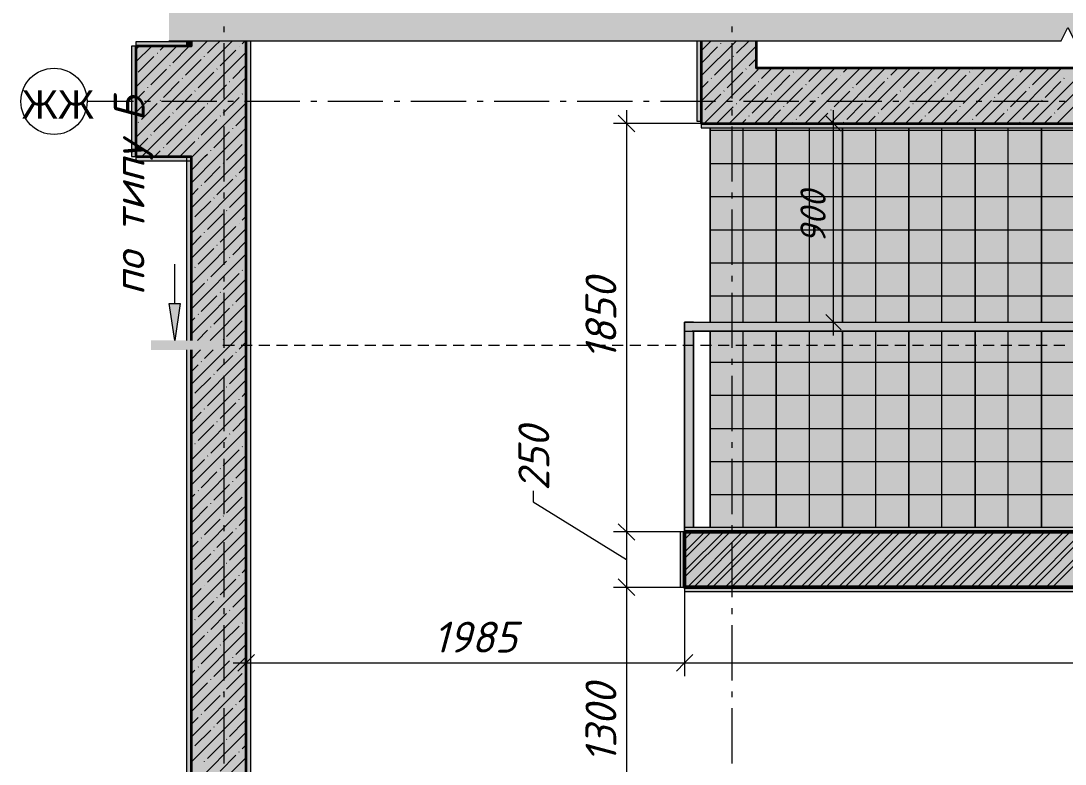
# Model space of a CAD drawing. Header units: millimetres. Extents: x -81576 to 1046824, y -248937 to 691537.
# Drawn here: x -63805 to -54349, y 609131 to 615863 of the extents above; entities that cross this region are included whole.
import ezdxf

# ---------------------------------------------------------------- set-up
doc = ezdxf.new("R2010")
doc.units = ezdxf.units.MM
doc.layers.add('PDF _Геометрия', color=7, linetype='Continuous', true_color=0x1d1d1d)
doc.layers.add('PDF _Сплошная заливка', color=7, linetype='Continuous', true_color=0xffffff)
doc.layers.add('PDF _Текст', color=7, linetype='Continuous')
doc.styles.add('PDF ArialMT', font='arial.ttf')
doc.styles.add('PDF ISOCPEUR Italic', font='isocpeui.ttf')

msp = doc.modelspace()

# ---------------------------------------------------------------- hatches: boundary and pattern name
at = {"layer": 'PDF _Сплошная заливка', "true_color": 0x636466, "transparency": 33554559}
for points in [[(-54204.3, 615562.9), (-54144.3, 615682.9), (-46064.3, 615682.9), (-46064.3, 615979.1), (-62464.3, 615979.1), (-62464.3, 615682.9), (-54384.3, 615682.9), (-54324.3, 615802.9), (-54264.3, 615682.9)], [(-53992.7, 614933.7), (-46264.3, 614933.7), (-46264.3, 615433.7), (-57144.3, 615433.7), (-57144.3, 614933.7)], [(-46764.3, 614893.7), (-46764.3, 614933.7), (-57644.3, 614933.7), (-57644.3, 614893.7), (-46796.7, 614893.7)], [(-52764.3, 613053.7), (-49994.3, 613053.7), (-49994.3, 613133.7), (-57794.3, 613133.7), (-57794.3, 613053.7), (-53364.3, 613053.7)], [(-57794.3, 611273.7), (-57714.3, 611273.7), (-57714.3, 613053.7), (-57794.3, 613053.7), (-57794.3, 611460.4)], [(-62424.5, 612882.4), (-61977.4, 612882.4), (-61977.4, 612969.1), (-62627.4, 612969.1), (-62627.4, 612882.4), (-62461.5, 612882.4)], [(-55764.3, 611233.7), (-49464.3, 611233.7), (-49464.3, 611273.7), (-57794.3, 611273.7), (-57794.3, 611233.7)], [(-49424.3, 610733.7), (-49424.3, 611233.7), (-57794.3, 611233.7), (-57794.3, 610733.7), (-49464.3, 610733.7)], [(-49523.8, 610693.7), (-49464.3, 610693.7), (-49464.3, 610733.7), (-57794.3, 610733.7), (-57794.3, 610693.7), (-49764.3, 610693.7)]]:
    msp.add_hatch(color=251, dxfattribs=at).paths.add_polyline_path(points)
h = msp.add_hatch(color=251, dxfattribs=at)
h.paths.add_polyline_path([(-61764.3, 607633.7), (-61764.3, 614633.7), (-62264.3, 614633.7), (-62264.3, 612969.1), (-61977.4, 612969.1), (-61977.4, 612882.4), (-62264.3, 612882.4), (-62264.3, 607633.7)], flags=0)
h.paths.add_polyline_path([(-62264.3, 615633.7), (-61764.3, 615633.7), (-61764.3, 615682.9), (-62264.3, 615682.9)], flags=0)
h = msp.add_hatch(color=251, dxfattribs=at)
h.paths.add_polyline_path([(-57564.3, 611273.7), (-56964.3, 611273.7), (-56964.3, 613053.7), (-57564.3, 613053.7), (-57564.3, 611460.4)], flags=0)
h.paths.add_polyline_path([(-57170.4, 613133.7), (-56964.3, 613133.7), (-56964.3, 614893.7), (-57564.3, 614893.7), (-57564.3, 613133.7), (-57198.4, 613133.7)], flags=0)
h = msp.add_hatch(color=251, dxfattribs=at)
h.paths.add_polyline_path([(-56364.3, 611273.7), (-56364.3, 613053.7), (-56964.3, 613053.7), (-56964.3, 611273.7)], flags=0)
h.paths.add_polyline_path([(-56964.3, 613133.7), (-56364.3, 613133.7), (-56364.3, 614893.7), (-56964.3, 614893.7), (-56964.3, 613493.6)], flags=0)
h = msp.add_hatch(color=251, dxfattribs=at)
h.paths.add_polyline_path([(-55764.3, 611273.7), (-55764.3, 613053.7), (-56364.3, 613053.7), (-56364.3, 611273.7)], flags=0)
h.paths.add_polyline_path([(-56227.2, 613133.7), (-55764.3, 613133.7), (-55764.3, 614893.7), (-56364.3, 614893.7), (-56364.3, 613133.7)], flags=0)
h = msp.add_hatch(color=251, dxfattribs=at)
h.paths.add_polyline_path([(-55764.3, 611273.7), (-55164.3, 611273.7), (-55164.3, 613053.7), (-55764.3, 613053.7), (-55764.3, 611460.4)], flags=0)
h.paths.add_polyline_path([(-55764.3, 613133.7), (-55164.3, 613133.7), (-55164.3, 614893.7), (-55764.3, 614893.7), (-55764.3, 613493.6)], flags=0)
h = msp.add_hatch(color=251, dxfattribs=at)
h.paths.add_polyline_path([(-54564.3, 611273.7), (-54564.3, 613053.7), (-55164.3, 613053.7), (-55164.3, 611273.7)], flags=0)
h.paths.add_polyline_path([(-55164.3, 613133.7), (-54564.3, 613133.7), (-54564.3, 614893.7), (-55164.3, 614893.7), (-55164.3, 613493.6)], flags=0)
h = msp.add_hatch(color=251, dxfattribs=at)
h.paths.add_polyline_path([(-53992.7, 611273.7), (-53964.3, 611273.7), (-53964.3, 613053.7), (-54564.3, 613053.7), (-54564.3, 611273.7)], flags=0)
h.paths.add_polyline_path([(-54198.4, 613133.7), (-53964.3, 613133.7), (-53964.3, 614893.7), (-54564.3, 614893.7), (-54564.3, 613133.7), (-54204.4, 613133.7)], flags=0)
h = msp.add_hatch(color=251, dxfattribs=at)
h.paths.add_polyline_path([(-62264.3, 608173.7), (-62264.3, 612882.4), (-62304.3, 612882.4), (-62304.3, 608173.7)], flags=0)
h.paths.add_polyline_path([(-62304.3, 612969.1), (-62264.3, 612969.1), (-62264.3, 614633.7), (-62304.3, 614633.7), (-62304.3, 614553.7)], flags=0)

# ---------------------------------------------------------------- linework, layer by layer
at = {"layer": 'PDF _Геометрия', "color": 7, "lineweight": 9}
for points in [[(-62464.3, 615682.9), (-54384.3, 615682.9), (-54324.3, 615802.9), (-54204.3, 615562.9), (-54144.3, 615682.9), (-46064.3, 615682.9)], [(-61964.3, 615759.9), (-61964.3, 615812.8)], [(-57364.3, 615759.9), (-57364.3, 615812.8)], [(-61964.3, 615159.9), (-61964.3, 615659.9)], [(-57364.3, 615159.9), (-57364.3, 615659.9)], [(-62784.9, 615133.7), (-63205.3, 615133.7)], [(-62632, 615133.7), (-62684.9, 615133.7)], [(-62031.9, 615133.7), (-62532, 615133.7)], [(-61879, 615133.7), (-61932, 615133.7)], [(-61279, 615133.7), (-61779, 615133.7)], [(-61126.1, 615133.7), (-61179, 615133.7)], [(-60526.1, 615133.7), (-61026.1, 615133.7)], [(-60373.2, 615133.7), (-60426.1, 615133.7)], [(-59773.2, 615133.7), (-60273.2, 615133.7)], [(-59620.3, 615133.7), (-59673.2, 615133.7)], [(-59020.3, 615133.7), (-59520.3, 615133.7)], [(-58867.4, 615133.7), (-58920.3, 615133.7)], [(-58267.4, 615133.7), (-58767.4, 615133.7)], [(-58114.4, 615133.7), (-58167.4, 615133.7)], [(-57514.4, 615133.7), (-58014.5, 615133.7)], [(-57361.5, 615133.7), (-57414.4, 615133.7)], [(-56761.5, 615133.7), (-57261.5, 615133.7)], [(-56608.6, 615133.7), (-56661.5, 615133.7)], [(-56008.6, 615133.7), (-56508.6, 615133.7)], [(-55855.7, 615133.7), (-55908.6, 615133.7)], [(-55255.7, 615133.7), (-55755.7, 615133.7)], [(-55102.8, 615133.7), (-55155.7, 615133.7)], [(-54502.8, 615133.7), (-55002.8, 615133.7)], [(-54349.9, 615133.7), (-54402.8, 615133.7)], [(-61964.3, 615007), (-61964.3, 615059.9)], [(-58320, 615053.7), (-58320, 611233.7), (-58320, 610733.7), (-58320, 608013.7)], [(-57364.3, 615007), (-57364.3, 615059.9)], [(-56447.1, 613013.7), (-56447.1, 615053.7)], [(-56517.1, 615003.7), (-56447.1, 614933.7), (-56377.1, 614863.7)], [(-61964.3, 614407), (-61964.3, 614907)], [(-57564.3, 614933.7), (-58320, 614933.7), (-58439.9, 614933.7)], [(-57564.3, 614871.7), (-56964.3, 614871.7), (-56364.3, 614871.7), (-55764.3, 614871.7), (-55164.3, 614871.7), (-54564.3, 614871.7), (-53964.3, 614871.7), (-53364.3, 614871.7), (-52764.3, 614871.7), (-52164.3, 614871.7), (-51564.3, 614871.7), (-50964.3, 614871.7), (-50364.3, 614871.7), (-49764.3, 614871.7), (-46804.3, 614871.7)], [(-57364.3, 614407), (-57364.3, 614907)], [(-57264.3, 613133.7), (-57264.3, 614893.7)], [(-56664.3, 613133.7), (-56664.3, 614893.7)], [(-56546.1, 614933.7), (-56447.1, 614933.7), (-56327.1, 614933.7)], [(-56064.3, 613133.7), (-56064.3, 614893.7)], [(-55464.3, 613133.7), (-55464.3, 614893.7)], [(-54864.3, 613133.7), (-54864.3, 614893.7)], [(-57564.3, 614571.7), (-56964.3, 614571.7), (-56364.3, 614571.7), (-55764.3, 614571.7), (-55164.3, 614571.7), (-54564.3, 614571.7), (-53964.3, 614571.7), (-53364.3, 614571.7), (-52764.3, 614571.7), (-52164.3, 614571.7), (-51564.3, 614571.7), (-50964.3, 614571.7), (-50364.3, 614571.7), (-49764.3, 614571.7), (-46804.3, 614571.7)], [(-61964.3, 614254.1), (-61964.3, 614307)], [(-57364.3, 614254.1), (-57364.3, 614307)], [(-57564.3, 614271.7), (-56964.3, 614271.7), (-56364.3, 614271.7), (-55764.3, 614271.7), (-55164.3, 614271.7), (-54564.3, 614271.7), (-53964.3, 614271.7), (-53364.3, 614271.7), (-52764.3, 614271.7), (-52164.3, 614271.7), (-51564.3, 614271.7), (-50964.3, 614271.7), (-50364.3, 614271.7), (-49764.3, 614271.7), (-46804.3, 614271.7)], [(-61964.3, 613654.1), (-61964.3, 614154.1)], [(-57364.3, 613654.1), (-57364.3, 614154.1)], [(-57564.3, 613971.7), (-56964.3, 613971.7), (-56364.3, 613971.7), (-55764.3, 613971.7), (-55164.3, 613971.7), (-54564.3, 613971.7), (-53964.3, 613971.7), (-53364.3, 613971.7), (-52764.3, 613971.7), (-52164.3, 613971.7), (-51564.3, 613971.7), (-50964.3, 613971.7), (-50364.3, 613971.7), (-49764.3, 613971.7), (-46804.3, 613971.7)], [(-62411.5, 613302.8), (-62411.5, 613659)], [(-57564.3, 613671.7), (-56964.3, 613671.7), (-56364.3, 613671.7), (-55764.3, 613671.7), (-55164.3, 613671.7), (-54564.3, 613671.7), (-53964.3, 613671.7), (-53364.3, 613671.7), (-52764.3, 613671.7), (-52164.3, 613671.7), (-51564.3, 613671.7), (-50964.3, 613671.7), (-50364.3, 613671.7), (-49764.3, 613671.7), (-46804.3, 613671.7)], [(-61964.3, 613501.1), (-61964.3, 613554.1)], [(-57364.3, 613501.1), (-57364.3, 613554.1)], [(-61964.3, 612901.1), (-61964.3, 613401.1)], [(-57564.3, 613371.7), (-56964.3, 613371.7), (-56364.3, 613371.7), (-55764.3, 613371.7), (-55164.3, 613371.7), (-54564.3, 613371.7), (-53964.3, 613371.7), (-53364.3, 613371.7), (-52764.3, 613371.7), (-52164.3, 613371.7), (-51564.3, 613371.7), (-50964.3, 613371.7), (-50364.3, 613371.7), (-49764.3, 613371.7), (-46804.3, 613371.7)], [(-57364.3, 612901.1), (-57364.3, 613401.1)], [(-56517.1, 613203.7), (-56447.1, 613133.7), (-56377.1, 613063.7)], [(-57790.2, 613053.7), (-57794.3, 613053.7), (-57794.3, 613133.7), (-57774.6, 613133.7), (-49974.6, 613133.7)], [(-57794.3, 613133.7), (-57794.3, 611233.7), (-57794.3, 613133.7), (-49994.3, 613133.7)], [(-57714.3, 613133.7), (-57794.3, 613133.7), (-57714.3, 613133.7)], [(-57794.3, 613053.7), (-49994.3, 613053.7)], [(-49974.6, 613053.7), (-57725.9, 613053.7)], [(-57264.3, 611273.7), (-57264.3, 613053.7)], [(-57204.4, 613133.7), (-57164.4, 613133.7)], [(-57164.4, 613053.7), (-57204.4, 613053.7)], [(-56664.3, 611273.7), (-56664.3, 613053.7)], [(-56604.4, 613133.7), (-56564.4, 613133.7)], [(-56564.4, 613053.7), (-56604.4, 613053.7)], [(-56546.1, 613133.7), (-56447.1, 613133.7), (-56327.1, 613133.7)], [(-56064.3, 611273.7), (-56064.3, 613053.7)], [(-56004.4, 613133.7), (-55964.4, 613133.7)], [(-55964.4, 613053.7), (-56004.4, 613053.7)], [(-55464.3, 611273.7), (-55464.3, 613053.7)], [(-55404.4, 613133.7), (-55364.4, 613133.7)], [(-55364.4, 613053.7), (-55404.4, 613053.7)], [(-54864.3, 611273.7), (-54864.3, 613053.7)], [(-54804.4, 613133.7), (-54764.4, 613133.7)], [(-54764.4, 613053.7), (-54804.4, 613053.7)], [(-61964.3, 612748.2), (-61964.3, 612801.1)], [(-57714.3, 612803.7), (-57714.3, 612763.7), (-57714.3, 612803.7)], [(-57564.3, 612771.7), (-56964.3, 612771.7), (-56364.3, 612771.7), (-55764.3, 612771.7), (-55164.3, 612771.7), (-54564.3, 612771.7), (-53964.3, 612771.7), (-53364.3, 612771.7), (-52764.3, 612771.7), (-52164.3, 612771.7), (-51564.3, 612771.7), (-50964.3, 612771.7), (-50364.3, 612771.7), (-49764.3, 612771.7), (-46804.3, 612771.7)], [(-57364.3, 612748.2), (-57364.3, 612801.1)], [(-61964.3, 612148.2), (-61964.3, 612648.2)], [(-57364.3, 612148.2), (-57364.3, 612648.2)], [(-57564.3, 612471.7), (-56964.3, 612471.7), (-56364.3, 612471.7), (-55764.3, 612471.7), (-55164.3, 612471.7), (-54564.3, 612471.7), (-53964.3, 612471.7), (-53364.3, 612471.7), (-52764.3, 612471.7), (-52164.3, 612471.7), (-51564.3, 612471.7), (-50964.3, 612471.7), (-50364.3, 612471.7), (-49764.3, 612471.7), (-46804.3, 612471.7)], [(-57714.3, 612203.7), (-57714.3, 612163.7), (-57714.3, 612203.7)], [(-57564.3, 612171.7), (-56964.3, 612171.7), (-56364.3, 612171.7), (-55764.3, 612171.7), (-55164.3, 612171.7), (-54564.3, 612171.7), (-53964.3, 612171.7), (-53364.3, 612171.7), (-52764.3, 612171.7), (-52164.3, 612171.7), (-51564.3, 612171.7), (-50964.3, 612171.7), (-50364.3, 612171.7), (-49764.3, 612171.7), (-46804.3, 612171.7)], [(-61964.3, 611995.3), (-61964.3, 612048.2)], [(-57364.3, 611995.3), (-57364.3, 612048.2)], [(-61964.3, 611395.3), (-61964.3, 611895.3)], [(-57564.3, 611871.7), (-56964.3, 611871.7), (-56364.3, 611871.7), (-55764.3, 611871.7), (-55164.3, 611871.7), (-54564.3, 611871.7), (-53964.3, 611871.7), (-53364.3, 611871.7), (-52764.3, 611871.7), (-52164.3, 611871.7), (-51564.3, 611871.7), (-50964.3, 611871.7), (-50364.3, 611871.7), (-49764.3, 611871.7), (-46804.3, 611871.7)], [(-57364.3, 611395.3), (-57364.3, 611895.3)], [(-59166.7, 611606), (-59166.7, 611506), (-58320, 610983.7)], [(-57714.3, 611603.7), (-57714.3, 611563.7), (-57714.3, 611603.7)], [(-57564.3, 611571.7), (-56964.3, 611571.7), (-56364.3, 611571.7), (-55764.3, 611571.7), (-55164.3, 611571.7), (-54564.3, 611571.7), (-53964.3, 611571.7), (-53364.3, 611571.7), (-52764.3, 611571.7), (-52164.3, 611571.7), (-51564.3, 611571.7), (-50964.3, 611571.7), (-50364.3, 611571.7), (-49764.3, 611571.7), (-46804.3, 611571.7)], [(-61964.3, 611242.4), (-61964.3, 611295.3)], [(-57364.3, 611242.4), (-57364.3, 611295.3)], [(-57794.3, 611233.7), (-58320, 611233.7), (-58439.9, 611233.7)], [(-61964.3, 610642.4), (-61964.3, 611142.4)], [(-57364.3, 610642.4), (-57364.3, 611142.4)], [(-58439.9, 610733.7), (-58320, 610733.7), (-57794.3, 610733.7), (-57794.3, 610048.5), (-57794.3, 609928.5)], [(-61964.3, 610489.5), (-61964.3, 610542.4)], [(-57364.3, 610489.5), (-57364.3, 610542.4)], [(-61964.3, 609889.5), (-61964.3, 610389.5)], [(-57364.3, 609889.5), (-57364.3, 610389.5)], [(-61764.3, 610154.5), (-61764.3, 610048.5), (-61764.3, 609928.5)], [(-61884.3, 610048.5), (-57794.3, 610048.5), (-49444.3, 610048.5), (-46644.3, 610048.5)], [(-61964.3, 609736.6), (-61964.3, 609789.5)], [(-57364.3, 609736.6), (-57364.3, 609789.5)], [(-61964.3, 609136.6), (-61964.3, 609636.6)], [(-57364.3, 609136.6), (-57364.3, 609636.6)]]:
    msp.add_lwpolyline(points, dxfattribs=at)
at = {"layer": 'PDF _Геометрия', "color": 7, "lineweight": 35}
for points in [[(-62930.5, 607633.7), (-62264.3, 607633.7), (-61764.3, 607633.7), (-61764.3, 614633.7), (-61764.3, 615633.7), (-61764.3, 615682.9)], [(-62264.3, 615682.9), (-62264.3, 615633.7), (-62764.3, 615633.7), (-62764.3, 614633.7), (-62264.3, 614633.7), (-62264.3, 612969.1)], [(-57644.3, 615682.9), (-57644.3, 614933.7), (-57144.3, 614933.7), (-46764.3, 614933.7), (-46764.3, 608633.7), (-46764.3, 608133.7), (-61374.3, 608133.7), (-61374.3, 607633.7), (-46764.3, 607633.7), (-45764.3, 607633.7), (-45764.3, 608633.7), (-46264.3, 608633.7), (-46264.3, 614933.7), (-46264.3, 615433.7), (-46264.3, 615682.9)], [(-53744.3, 615682.9), (-53744.3, 615433.7), (-57144.3, 615433.7), (-57144.3, 615682.9)], [(-62264.3, 612882.4), (-62264.3, 608133.7), (-62930.5, 608133.7)]]:
    msp.add_lwpolyline(points, dxfattribs=at)
at = {"layer": 'PDF _Геометрия', "color": 7, "lineweight": 15}
for points in [[(-62804.3, 615633.7), (-62804.3, 614633.7), (-62764.3, 614633.7), (-62764.3, 615633.7)], [(-62264.3, 615673.7), (-62764.3, 615673.7), (-62764.3, 615633.7), (-62264.3, 615633.7)], [(-57644.3, 614893.7), (-46764.3, 614893.7), (-46764.3, 614933.7), (-57644.3, 614933.7)], [(-62764.3, 614593.7), (-62264.3, 614593.7), (-62264.3, 614633.7), (-62764.3, 614633.7)], [(-49464.3, 611273.7), (-57794.3, 611273.7), (-57794.3, 611233.7), (-49464.3, 611233.7)], [(-57834.3, 611233.7), (-57834.3, 610733.7), (-57794.3, 610733.7), (-57794.3, 611233.7)], [(-57794.3, 610693.7), (-49464.3, 610693.7), (-49464.3, 610733.7), (-57794.3, 610733.7)]]:
    msp.add_lwpolyline(points, close=True, dxfattribs=at)
at = {"layer": 'PDF _Геометрия', "color": 250, "lineweight": 9, "true_color": 0x2c2c2c}
for points in [[(-62764.3, 615034.2), (-62164.7, 615633.7), (-62115.6, 615682.9)], [(-62764.3, 614806.1), (-61936.6, 615633.7), (-61887.5, 615682.9)], [(-62764.3, 615490.4), (-62620.9, 615633.7)], [(-62764.3, 615262.3), (-62392.8, 615633.7)], [(-62764.3, 615604.4), (-62735, 615633.7)], [(-62542.8, 615597.8), (-62506.9, 615633.7)], [(-62428.8, 615483.7), (-62286.2, 615626.3)], [(-62257.7, 615654.8), (-62255.3, 615657.2)], [(-62115.2, 615569.3), (-62050.7, 615633.7), (-62001.5, 615682.9)], [(-61830, 615626.3), (-61827.7, 615628.6)], [(-61801.5, 615654.8), (-61773.4, 615682.9)], [(-57644.3, 615592.2), (-57553.6, 615682.9)], [(-57644.3, 615364.1), (-57325.5, 615682.9)], [(-57644.3, 615136), (-57144.3, 615636)], [(-57638.7, 615483.7), (-57496.2, 615626.3)], [(-57467.6, 615654.8), (-57465.3, 615657.2)], [(-57325.1, 615569.3), (-57211.5, 615682.9)], [(-62742.4, 615398.2), (-62599.9, 615540.7)], [(-62708.5, 614633.7), (-61764.3, 615578)], [(-62571.3, 615569.3), (-62569, 615571.6)], [(-62314.7, 615369.7), (-62172.2, 615512.2)], [(-62143.7, 615540.7), (-62141.3, 615543.1)], [(-62001.1, 615455.2), (-61858.5, 615597.8)], [(-57524.7, 615369.7), (-57382.1, 615512.2)], [(-57353.6, 615540.7), (-57351.2, 615543.1)], [(-57211, 615455.2), (-57144.3, 615521.9)], [(-62628.4, 615284.1), (-62485.8, 615426.7)], [(-62457.3, 615455.2), (-62454.9, 615457.6)], [(-62029.6, 615426.7), (-62027.2, 615429.1)], [(-61887.1, 615341.2), (-61764.3, 615463.9)], [(-57618.4, 614933.7), (-57144.3, 615407.9), (-57118.4, 615433.7)], [(-57390.3, 614933.7), (-57144.3, 615179.8), (-56890.3, 615433.7)], [(-57239.5, 615426.7), (-57237.2, 615429.1)], [(-57162.2, 614933.7), (-57144.3, 614951.7), (-56662.2, 615433.7)], [(-57097, 615341.2), (-57004.4, 615433.7)], [(-56934.1, 614933.7), (-56434.1, 615433.7)], [(-56783.3, 615426.7), (-56776.3, 615433.7)], [(-56706, 614933.7), (-56206, 615433.7)], [(-56669.3, 615312.6), (-56548.2, 615433.7)], [(-56477.9, 614933.7), (-55977.9, 615433.7)], [(-56355.7, 615398.2), (-56320.1, 615433.7)], [(-56249.8, 614933.7), (-55749.8, 615433.7)], [(-56241.6, 615284.1), (-56099.1, 615426.7)], [(-56021.7, 614933.7), (-55521.7, 615433.7)], [(-55928, 615369.7), (-55863.9, 615433.7)], [(-55793.6, 614933.7), (-55293.6, 615433.7)], [(-55642.9, 615426.7), (-55640.5, 615429.1)], [(-55565.6, 614933.7), (-55065.6, 615433.7)], [(-55500.3, 615341.2), (-55407.7, 615433.7)], [(-55337.5, 614933.7), (-54837.5, 615433.7)], [(-55186.7, 615426.7), (-55179.6, 615433.7)], [(-55109.4, 614933.7), (-54609.4, 615433.7)], [(-55072.6, 615312.6), (-54951.5, 615433.7)], [(-54881.3, 614933.7), (-54381.3, 615433.7)], [(-54759, 615398.2), (-54723.4, 615433.7)], [(-54653.2, 614933.7), (-54153.2, 615433.7)], [(-54644.9, 615284.1), (-54502.4, 615426.7)], [(-54425.1, 614933.7), (-53925.1, 615433.7)], [(-62480.4, 614633.7), (-61764.3, 615349.9)], [(-62343.3, 615341.2), (-62340.9, 615343.5)], [(-62200.7, 615255.6), (-62058.1, 615398.2)], [(-57553.2, 615341.2), (-57550.8, 615343.5)], [(-57410.6, 615255.6), (-57268.1, 615398.2)], [(-56982.9, 615227.1), (-56840.4, 615369.7)], [(-56811.9, 615398.2), (-56809.5, 615400.5)], [(-56555.2, 615198.6), (-56412.7, 615341.2)], [(-56384.2, 615369.7), (-56381.8, 615372)], [(-55956.5, 615341.2), (-55954.1, 615343.5)], [(-55813.9, 615255.6), (-55671.4, 615398.2)], [(-55386.2, 615227.1), (-55243.7, 615369.7)], [(-55215.2, 615398.2), (-55212.8, 615400.5)], [(-54958.6, 615198.6), (-54816, 615341.2)], [(-54787.5, 615369.7), (-54785.1, 615372)], [(-54359.8, 615341.2), (-54357.4, 615343.5)], [(-62764.3, 615148.2), (-62685.4, 615227.1)], [(-62656.9, 615255.6), (-62654.5, 615258)], [(-62514.3, 615170.1), (-62371.8, 615312.6)], [(-62229.2, 615227.1), (-62226.8, 615229.5)], [(-62086.6, 615141.6), (-61944.1, 615284.1)], [(-61915.6, 615312.6), (-61913.2, 615315)], [(-61773, 615227.1), (-61764.3, 615235.8)], [(-57644.3, 615250), (-57581.7, 615312.6)], [(-57439.1, 615227.1), (-57436.8, 615229.5)], [(-57296.6, 615141.6), (-57154, 615284.1)], [(-57125.5, 615312.6), (-57123.1, 615315)], [(-56868.9, 615113.1), (-56726.3, 615255.6)], [(-56697.8, 615284.1), (-56695.4, 615286.5)], [(-56441.2, 615084.5), (-56298.6, 615227.1)], [(-56270.1, 615255.6), (-56267.8, 615258)], [(-56127.6, 615170.1), (-55985, 615312.6)], [(-55842.4, 615227.1), (-55840.1, 615229.5)], [(-55699.9, 615141.6), (-55557.3, 615284.1)], [(-55528.8, 615312.6), (-55526.4, 615315)], [(-55272.2, 615113.1), (-55129.6, 615255.6)], [(-55101.1, 615284.1), (-55098.7, 615286.5)], [(-54844.5, 615084.5), (-54701.9, 615227.1)], [(-54673.4, 615255.6), (-54671.1, 615258)], [(-54530.9, 615170.1), (-54388.3, 615312.6)], [(-62542.8, 615141.6), (-62540.5, 615143.9)], [(-62400.3, 615056), (-62257.7, 615198.6)], [(-61972.6, 615027.5), (-61830, 615170.1)], [(-61801.5, 615198.6), (-61799.1, 615201)], [(-57610.2, 615056), (-57467.6, 615198.6)], [(-57182.5, 615027.5), (-57144.3, 615065.7), (-57040, 615170.1)], [(-57011.4, 615198.6), (-57009.1, 615201)], [(-56754.8, 614999), (-56612.3, 615141.6)], [(-56583.8, 615170.1), (-56581.4, 615172.4)], [(-56156.1, 615141.6), (-56153.7, 615143.9)], [(-56013.5, 615056), (-55871, 615198.6)], [(-55585.8, 615027.5), (-55443.3, 615170.1)], [(-55414.8, 615198.6), (-55412.4, 615201)], [(-55158.1, 614999), (-55015.6, 615141.6)], [(-54987.1, 615170.1), (-54984.7, 615172.4)], [(-54559.4, 615141.6), (-54557, 615143.9)], [(-54416.8, 615056), (-54274.3, 615198.6)], [(-62713.9, 614970.5), (-62571.3, 615113.1)], [(-62286.2, 614942), (-62143.7, 615084.5)], [(-62264.3, 614621.8), (-62252.3, 614633.7), (-61764.3, 615121.8)], [(-62115.2, 615113.1), (-62112.8, 615115.4)], [(-57496.2, 614942), (-57353.6, 615084.5)], [(-57325.1, 615113.1), (-57322.7, 615115.4)], [(-57048.2, 614933.7), (-56925.9, 615056)], [(-56897.4, 615084.5), (-56895, 615086.9)], [(-56469.7, 615056), (-56467.3, 615058.4)], [(-56327.1, 614970.5), (-56184.6, 615113.1)], [(-55899.5, 614942), (-55756.9, 615084.5)], [(-55728.4, 615113.1), (-55726, 615115.4)], [(-55451.5, 614933.7), (-55329.2, 615056)], [(-55300.7, 615084.5), (-55298.3, 615086.9)], [(-54873, 615056), (-54870.7, 615058.4)], [(-54730.5, 614970.5), (-54587.9, 615113.1)], [(-62742.4, 614942), (-62740.1, 614944.4)], [(-62599.9, 614856.4), (-62457.3, 614999)], [(-62428.8, 615027.5), (-62426.4, 615029.9)], [(-62172.2, 614827.9), (-62029.6, 614970.5)], [(-62001.1, 614999), (-61998.7, 615001.4)], [(-61858.5, 614913.5), (-61764.3, 615007.7)], [(-57638.7, 615027.5), (-57636.3, 615029.9)], [(-57276.3, 614933.7), (-57239.5, 614970.5)], [(-57211, 614999), (-57208.7, 615001.4)], [(-56820.1, 614933.7), (-56811.9, 614942)], [(-56783.3, 614970.5), (-56781, 614972.9)], [(-56592, 614933.7), (-56498.2, 615027.5)], [(-56355.7, 614942), (-56353.3, 614944.4)], [(-56135.8, 614933.7), (-56070.5, 614999)], [(-56042, 615027.5), (-56039.7, 615029.9)], [(-55679.6, 614933.7), (-55642.9, 614970.5)], [(-55614.3, 614999), (-55612, 615001.4)], [(-55223.4, 614933.7), (-55215.2, 614942)], [(-55186.7, 614970.5), (-55184.3, 614972.9)], [(-54995.3, 614933.7), (-54901.5, 615027.5)], [(-54759, 614942), (-54756.6, 614944.4)], [(-54539.1, 614933.7), (-54473.8, 614999)], [(-54445.3, 615027.5), (-54443, 615029.9)], [(-62485.8, 614742.4), (-62343.3, 614885)], [(-62314.7, 614913.5), (-62312.4, 614915.8)], [(-62264.3, 614393.7), (-62024.2, 614633.7), (-61764.3, 614893.7)], [(-62058.1, 614713.9), (-61915.6, 614856.4)], [(-61887.1, 614885), (-61884.7, 614887.3)], [(-62764.3, 614692), (-62656.9, 614799.4)], [(-62628.4, 614827.9), (-62626, 614830.3)], [(-62366.4, 614633.7), (-62229.2, 614770.9)], [(-62200.7, 614799.4), (-62198.3, 614801.8)], [(-61773, 614770.9), (-61770.6, 614773.3)], [(-62594.5, 614633.7), (-62542.8, 614685.4)], [(-62514.3, 614713.9), (-62512, 614716.3)], [(-62264.3, 614165.6), (-61796.1, 614633.7), (-61764.3, 614665.6)], [(-62257.7, 614514.3), (-62138.3, 614633.7), (-62115.2, 614656.9)], [(-62086.6, 614685.4), (-62084.3, 614687.7)], [(-61944.1, 614599.8), (-61910.2, 614633.7), (-61801.5, 614742.4)], [(-61972.6, 614571.3), (-61970.2, 614573.7)], [(-62143.7, 614400.2), (-62001.1, 614542.8)], [(-61830, 614485.8), (-61764.3, 614551.5)], [(-62264.3, 613937.5), (-61764.3, 614437.5)], [(-62172.2, 614371.7), (-62169.8, 614374.1)], [(-62029.6, 614286.2), (-61887.1, 614428.8)], [(-61858.5, 614457.3), (-61856.2, 614459.6)], [(-62264.3, 614279.6), (-62200.7, 614343.2)], [(-61915.6, 614172.1), (-61773, 614314.7)], [(-62264.3, 613709.4), (-61764.3, 614209.4)], [(-62229.2, 614086.6), (-62086.6, 614229.2)], [(-62058.1, 614257.7), (-62055.8, 614260.1)], [(-62115.2, 613972.6), (-61972.6, 614115.1)], [(-61944.1, 614143.6), (-61941.7, 614146)], [(-61801.5, 614058.1), (-61764.3, 614095.3)], [(-62257.7, 614058.1), (-62255.3, 614060.5)], [(-62001.1, 613858.5), (-61858.5, 614001.1)], [(-61830, 614029.6), (-61827.7, 614032)], [(-62264.3, 613481.3), (-61764.3, 613981.3)], [(-62264.3, 613823.4), (-62172.2, 613915.5)], [(-62143.7, 613944), (-62141.3, 613946.4)], [(-62029.6, 613830), (-62027.2, 613832.4)], [(-61887.1, 613744.5), (-61764.3, 613867.2)], [(-62264.3, 613253.2), (-61764.3, 613753.2)], [(-62200.7, 613658.9), (-62058.1, 613801.5)], [(-61915.6, 613715.9), (-61913.2, 613718.3)], [(-62229.2, 613630.4), (-62226.8, 613632.8)], [(-62086.6, 613544.9), (-61944.1, 613687.4)], [(-61773, 613630.4), (-61764.3, 613639.1)], [(-62264.3, 613595.3), (-62257.7, 613601.9)], [(-62264.3, 613025.1), (-61764.3, 613525.1)], [(-61972.6, 613430.8), (-61830, 613573.4)], [(-61801.5, 613601.9), (-61799.1, 613604.3)], [(-62264.3, 613367.2), (-62143.7, 613487.9)], [(-62115.2, 613516.4), (-62112.8, 613518.7)], [(-62172.2, 613231.2), (-62029.6, 613373.8)], [(-62001.1, 613402.3), (-61998.7, 613404.7)], [(-61858.5, 613316.8), (-61764.3, 613411)], [(-62092.2, 612969.1), (-61764.3, 613297)], [(-62058.1, 613117.2), (-61915.6, 613259.8)], [(-61887.1, 613288.3), (-61884.7, 613290.6)], [(-62264.3, 613139.1), (-62229.2, 613174.2)], [(-62200.7, 613202.7), (-62198.3, 613205.1)], [(-61944.1, 613003.1), (-61801.5, 613145.7)], [(-61773, 613174.2), (-61770.6, 613176.6)], [(-62264.3, 612568.9), (-61764.3, 613068.9)], [(-62206.2, 612969.1), (-62115.2, 613060.2)], [(-62086.6, 613088.7), (-62084.3, 613091)], [(-61972.6, 612974.6), (-61970.2, 612977)], [(-61830, 612889.1), (-61764.3, 612954.8)], [(-62264.3, 612797), (-62178.9, 612882.4)], [(-62143.7, 612803.6), (-62064.8, 612882.4)], [(-61858.5, 612860.6), (-61856.2, 612862.9)], [(-62264.3, 612340.8), (-61764.3, 612840.8)], [(-62172.2, 612775), (-62169.8, 612777.4)], [(-62029.6, 612689.5), (-61887.1, 612832.1)], [(-62264.3, 612682.9), (-62200.7, 612746.5)], [(-61915.6, 612575.5), (-61773, 612718)], [(-62264.3, 612112.7), (-61764.3, 612612.7)], [(-62229.2, 612489.9), (-62086.6, 612632.5)], [(-62058.1, 612661), (-62055.8, 612663.4)], [(-62115.2, 612375.9), (-61972.6, 612518.4)], [(-61944.1, 612546.9), (-61941.7, 612549.3)], [(-61801.5, 612461.4), (-61764.3, 612498.6)], [(-62257.7, 612461.4), (-62255.3, 612463.8)], [(-62001.1, 612261.8), (-61858.5, 612404.4)], [(-61830, 612432.9), (-61827.7, 612435.3)], [(-62264.3, 611884.6), (-61764.3, 612384.6)], [(-62264.3, 612226.7), (-62172.2, 612318.8)], [(-62143.7, 612347.4), (-62141.3, 612349.7)], [(-62200.7, 612062.2), (-62058.1, 612204.8)], [(-62029.6, 612233.3), (-62027.2, 612235.7)], [(-61887.1, 612147.8), (-61764.3, 612270.5)], [(-62264.3, 611656.5), (-61764.3, 612156.5)], [(-61915.6, 612119.3), (-61913.2, 612121.6)], [(-62229.2, 612033.7), (-62226.8, 612036.1)], [(-62086.6, 611948.2), (-61944.1, 612090.7)], [(-61801.5, 612005.2), (-61799.1, 612007.6)], [(-61773, 612033.7), (-61764.3, 612042.4)], [(-62264.3, 611998.6), (-62257.7, 612005.2)], [(-62264.3, 611428.4), (-61764.3, 611928.4)], [(-62115.2, 611919.7), (-62112.8, 611922)], [(-61972.6, 611834.1), (-61830, 611976.7)], [(-62264.3, 611770.5), (-62143.7, 611891.2)], [(-62172.2, 611634.5), (-62029.6, 611777.1)], [(-62001.1, 611805.6), (-61998.7, 611808)], [(-61858.5, 611720.1), (-61764.3, 611814.3)], [(-62264.3, 611200.3), (-61764.3, 611700.3)], [(-62058.1, 611520.5), (-61915.6, 611663.1)], [(-61887.1, 611691.6), (-61884.7, 611693.9)], [(-62264.3, 611542.4), (-62229.2, 611577.5)], [(-62200.7, 611606), (-62198.3, 611608.4)], [(-61944.1, 611406.5), (-61801.5, 611549)], [(-61773, 611577.5), (-61770.6, 611579.9)], [(-62264.3, 610972.2), (-61764.3, 611472.2)], [(-62257.7, 611320.9), (-62115.2, 611463.5)], [(-62086.6, 611492), (-62084.3, 611494.4)], [(-62143.7, 611206.9), (-62001.1, 611349.4)], [(-61972.6, 611377.9), (-61970.2, 611380.3)], [(-61830, 611292.4), (-61764.3, 611358.1)], [(-61858.5, 611263.9), (-61856.2, 611266.3)], [(-62264.3, 610744.1), (-61764.3, 611244.1)], [(-62172.2, 611178.4), (-62169.8, 611180.7)], [(-62029.6, 611092.8), (-61887.1, 611235.4)], [(-57794.3, 611222.4), (-57782.9, 611233.7)], [(-57794.3, 611051.3), (-57611.8, 611233.7)], [(-57794.3, 610880.2), (-57440.8, 611233.7)], [(-57794.3, 611165.3), (-57725.9, 611233.7)], [(-57794.3, 610994.3), (-57554.8, 611233.7)], [(-57794.3, 610823.2), (-57383.7, 611233.7)], [(-57769.7, 610733.7), (-57269.7, 611233.7)], [(-57712.7, 610733.7), (-57212.7, 611233.7)], [(-57598.6, 610733.7), (-57098.6, 611233.7)], [(-57541.6, 610733.7), (-57041.6, 611233.7)], [(-57427.5, 610733.7), (-56927.5, 611233.7)], [(-57370.5, 610733.7), (-56870.5, 611233.7)], [(-57256.5, 610733.7), (-56756.5, 611233.7)], [(-57199.4, 610733.7), (-56699.4, 611233.7)], [(-57085.4, 610733.7), (-56585.4, 611233.7)], [(-57028.4, 610733.7), (-56528.4, 611233.7)], [(-56914.3, 610733.7), (-56414.3, 611233.7)], [(-56857.3, 610733.7), (-56357.3, 611233.7)], [(-56743.2, 610733.7), (-56243.2, 611233.7)], [(-56686.2, 610733.7), (-56186.2, 611233.7)], [(-56572.2, 610733.7), (-56072.2, 611233.7)], [(-56515.1, 610733.7), (-56015.1, 611233.7)], [(-56401.1, 610733.7), (-55901.1, 611233.7)], [(-56344.1, 610733.7), (-55844.1, 611233.7)], [(-56230, 610733.7), (-55730, 611233.7)], [(-56173, 610733.7), (-55673, 611233.7)], [(-56059, 610733.7), (-55558.9, 611233.7)], [(-56001.9, 610733.7), (-55501.9, 611233.7)], [(-55887.9, 610733.7), (-55387.9, 611233.7)], [(-55830.9, 610733.7), (-55330.9, 611233.7)], [(-55716.8, 610733.7), (-55216.8, 611233.7)], [(-55659.8, 610733.7), (-55159.8, 611233.7)], [(-55545.7, 610733.7), (-55045.7, 611233.7)], [(-55488.7, 610733.7), (-54988.7, 611233.7)], [(-55374.7, 610733.7), (-54874.7, 611233.7)], [(-55317.6, 610733.7), (-54817.6, 611233.7)], [(-55203.6, 610733.7), (-54703.6, 611233.7)], [(-55146.6, 610733.7), (-54646.6, 611233.7)], [(-55032.5, 610733.7), (-54532.5, 611233.7)], [(-54975.5, 610733.7), (-54475.5, 611233.7)], [(-54861.4, 610733.7), (-54361.4, 611233.7)], [(-54804.4, 610733.7), (-54304.4, 611233.7)], [(-54690.4, 610733.7), (-54190.4, 611233.7)], [(-54633.3, 610733.7), (-54133.3, 611233.7)], [(-54519.3, 610733.7), (-54019.3, 611233.7)], [(-54462.3, 610733.7), (-53962.3, 611233.7)], [(-62264.3, 611086.2), (-62200.7, 611149.8)], [(-62058.1, 611064.3), (-62055.8, 611066.7)], [(-61915.6, 610978.8), (-61773, 611121.3)], [(-62264.3, 610516), (-61764.3, 611016)], [(-62229.2, 610893.2), (-62086.6, 611035.8)], [(-62115.2, 610779.2), (-61972.6, 610921.7)], [(-61944.1, 610950.3), (-61941.7, 610952.6)], [(-61801.5, 610864.7), (-61764.3, 610901.9)], [(-62264.3, 610287.9), (-61764.3, 610787.9)], [(-62257.7, 610864.7), (-62255.3, 610867.1)], [(-62001.1, 610665.1), (-61858.5, 610807.7)], [(-61830, 610836.2), (-61827.7, 610838.6)], [(-62264.3, 610630), (-62172.2, 610722.2)], [(-62143.7, 610750.7), (-62141.3, 610753)], [(-62200.7, 610465.5), (-62058.1, 610608.1)], [(-62029.6, 610636.6), (-62027.2, 610639)], [(-61887.1, 610551.1), (-61764.3, 610673.8)], [(-62264.3, 610059.8), (-61764.3, 610559.8)], [(-62086.6, 610351.5), (-61944.1, 610494.1)], [(-61915.6, 610522.6), (-61913.2, 610524.9)], [(-62264.3, 610401.9), (-62257.7, 610408.5)], [(-62229.2, 610437), (-62226.8, 610439.4)], [(-61801.5, 610408.5), (-61799.1, 610410.9)], [(-61773, 610437), (-61764.3, 610445.7)], [(-62264.3, 609831.7), (-61764.3, 610331.7)], [(-62115.2, 610323), (-62112.8, 610325.4)], [(-61972.6, 610237.4), (-61830, 610380)], [(-62264.3, 610173.8), (-62143.7, 610294.5)], [(-62001.1, 610208.9), (-61998.7, 610211.3)], [(-61858.5, 610123.4), (-61764.3, 610217.6)], [(-62172.2, 610037.9), (-62029.6, 610180.4)], [(-62264.3, 609603.6), (-61764.3, 610103.6)], [(-62058.1, 609923.8), (-61915.6, 610066.4)], [(-61887.1, 610094.9), (-61884.7, 610097.3)], [(-62264.3, 609945.7), (-62229.2, 609980.8)], [(-62200.7, 610009.3), (-62198.3, 610011.7)], [(-61944.1, 609809.8), (-61801.5, 609952.3)], [(-61773, 609980.8), (-61770.6, 609983.2)], [(-62264.3, 609375.5), (-61764.3, 609875.5)], [(-62257.7, 609724.2), (-62115.2, 609866.8)], [(-62086.6, 609895.3), (-62084.3, 609897.7)], [(-62143.7, 609610.2), (-62001.1, 609752.7)], [(-61972.6, 609781.2), (-61970.2, 609783.6)], [(-61830, 609695.7), (-61764.3, 609761.4)], [(-62264.3, 609147.4), (-61764.3, 609647.4)], [(-61858.5, 609667.2), (-61856.2, 609669.6)], [(-62264.3, 609489.5), (-62200.7, 609553.1)], [(-62172.2, 609581.7), (-62169.8, 609584)], [(-62029.6, 609496.1), (-61887.1, 609638.7)], [(-62058.1, 609467.6), (-62055.8, 609470)], [(-61915.6, 609382.1), (-61773, 609524.6)], [(-62264.3, 608919.3), (-61764.3, 609419.3)], [(-62229.2, 609296.5), (-62086.6, 609439.1)], [(-62257.7, 609268), (-62255.3, 609270.4)], [(-62115.2, 609182.5), (-61972.6, 609325.1)], [(-61944.1, 609353.6), (-61941.7, 609355.9)], [(-61801.5, 609268), (-61764.3, 609305.2)], [(-62264.3, 608691.2), (-61764.3, 609191.2)], [(-62001.1, 609068.4), (-61858.5, 609211)], [(-61830, 609239.5), (-61827.7, 609241.9)], [(-62143.7, 609154), (-62141.3, 609156.3)]]:
    msp.add_lwpolyline(points, dxfattribs=at)
at = {"layer": 'PDF _Геометрия', "color": 7, "lineweight": 15}
for points in [[(-62304.3, 615682.9), (-62304.3, 615633.7), (-62264.3, 615633.7), (-62264.3, 615682.9)], [(-61764.3, 615682.9), (-61764.3, 608133.7), (-61724.3, 608133.7), (-61724.3, 615682.9)], [(-57684.3, 615682.9), (-57684.3, 614953.1), (-57644.3, 614953.1), (-57644.3, 615682.9)], [(-62264.3, 612969.1), (-62264.3, 614633.7), (-62304.3, 614633.7), (-62304.3, 612969.1)], [(-62304.3, 612882.4), (-62304.3, 608133.7), (-62264.3, 608133.7), (-62264.3, 612882.4)]]:
    msp.add_lwpolyline(points, dxfattribs=at)
at = {"layer": 'PDF _Геометрия', "color": 7, "lineweight": 20}
for points in [[(-58244.9, 614858.7), (-58320, 614933.7), (-58395, 615008.7)], [(-58244.9, 611158.7), (-58320, 611233.7), (-58395, 611308.7)], [(-58244.9, 610658.7), (-58320, 610733.7), (-58395, 610808.7)], [(-61689.3, 610123.5), (-61764.3, 610048.5), (-61839.3, 609973.5)], [(-57719.3, 610123.5), (-57794.3, 610048.5), (-57869.3, 609973.5)]]:
    msp.add_lwpolyline(points, dxfattribs=at)
at = {"layer": 'PDF _Геометрия', "color": 7, "lineweight": 9}
for points in [[(-57564.3, 613133.7), (-57564.3, 614893.7)], [(-56964.3, 613133.7), (-56964.3, 614893.7)], [(-56364.3, 613133.7), (-56364.3, 614893.7)], [(-55764.3, 613133.7), (-55764.3, 614893.7)], [(-55164.3, 613133.7), (-55164.3, 614893.7)], [(-54564.3, 613133.7), (-54564.3, 614893.7)], [(-62411.5, 612969.1), (-62461.5, 613302.8), (-62361.5, 613302.8)], [(-57714.3, 613053.7), (-57714.3, 611273.7)], [(-57564.3, 611273.7), (-57564.3, 613053.7)], [(-56964.3, 611273.7), (-56964.3, 613053.7)], [(-56364.3, 611273.7), (-56364.3, 613053.7)], [(-55764.3, 611273.7), (-55764.3, 613053.7)], [(-55164.3, 611273.7), (-55164.3, 613053.7)], [(-54564.3, 611273.7), (-54564.3, 613053.7)], [(-57794.3, 612763.7), (-57794.3, 612803.7)], [(-57794.3, 612163.7), (-57794.3, 612203.7)], [(-57794.3, 611563.7), (-57794.3, 611603.7)]]:
    msp.add_lwpolyline(points, close=True, dxfattribs=at)
at = {"layer": 'PDF _Геометрия', "color": 8, "lineweight": 9, "true_color": 0x808080}
for points in [[(-61977.4, 612925.7), (-61870.5, 612925.7)], [(-61810.5, 612925.7), (-61710.5, 612925.7)], [(-61650.5, 612925.7), (-61550.5, 612925.7)], [(-61490.5, 612925.7), (-61390.5, 612925.7)], [(-61330.5, 612925.7), (-61230.5, 612925.7)], [(-61170.5, 612925.7), (-61070.5, 612925.7)], [(-61010.5, 612925.7), (-60910.5, 612925.7)], [(-60850.5, 612925.7), (-60750.5, 612925.7)], [(-60690.5, 612925.7), (-60590.5, 612925.7)], [(-60530.5, 612925.7), (-60430.5, 612925.7)], [(-60370.5, 612925.7), (-60270.5, 612925.7)], [(-60210.5, 612925.7), (-60110.5, 612925.7)], [(-60050.5, 612925.7), (-59950.5, 612925.7)], [(-59890.5, 612925.7), (-59790.5, 612925.7)], [(-59730.5, 612925.7), (-59630.5, 612925.7)], [(-59570.5, 612925.7), (-59470.5, 612925.7)], [(-59410.5, 612925.7), (-59310.5, 612925.7)], [(-59250.5, 612925.7), (-59150.5, 612925.7)], [(-59090.5, 612925.7), (-58990.5, 612925.7)], [(-58930.5, 612925.7), (-58830.5, 612925.7)], [(-58770.5, 612925.7), (-58670.5, 612925.7)], [(-58610.5, 612925.7), (-58510.5, 612925.7)], [(-58450.5, 612925.7), (-58350.5, 612925.7)], [(-58290.5, 612925.7), (-58190.5, 612925.7)], [(-58130.5, 612925.7), (-58030.5, 612925.7)], [(-57970.5, 612925.7), (-57870.5, 612925.7)], [(-57810.5, 612925.7), (-57710.5, 612925.7)], [(-57650.5, 612925.7), (-57550.5, 612925.7)], [(-57490.5, 612925.7), (-57390.5, 612925.7)], [(-57330.5, 612925.7), (-57230.5, 612925.7)], [(-57170.5, 612925.7), (-57070.5, 612925.7)], [(-57010.5, 612925.7), (-56910.5, 612925.7)], [(-56850.5, 612925.7), (-56750.5, 612925.7)], [(-56690.5, 612925.7), (-56590.5, 612925.7)], [(-56530.5, 612925.7), (-56430.5, 612925.7)], [(-56370.5, 612925.7), (-56270.5, 612925.7)], [(-56210.5, 612925.7), (-56110.5, 612925.7)], [(-56050.5, 612925.7), (-55950.5, 612925.7)], [(-55890.5, 612925.7), (-55790.5, 612925.7)], [(-55730.5, 612925.7), (-55630.5, 612925.7)], [(-55570.5, 612925.7), (-55470.5, 612925.7)], [(-55410.5, 612925.7), (-55310.5, 612925.7)], [(-55250.5, 612925.7), (-55150.5, 612925.7)], [(-55090.5, 612925.7), (-54990.5, 612925.7)], [(-54930.5, 612925.7), (-54830.5, 612925.7)], [(-54770.5, 612925.7), (-54670.5, 612925.7)], [(-54610.5, 612925.7), (-54510.5, 612925.7)], [(-54450.5, 612925.7), (-54350.5, 612925.7)]]:
    msp.add_lwpolyline(points, dxfattribs=at)
at = {"layer": 'PDF _Геометрия', "color": 7, "lineweight": 50}
msp.add_lwpolyline([(-49464.3, 611233.7), (-57794.3, 611233.7), (-57794.3, 610733.7), (-49464.3, 610733.7), (-49424.3, 610733.7), (-49424.3, 611233.7)], close=True, dxfattribs=at)
at = {"layer": 'PDF _Геометрия', "color": 7, "lineweight": 20}
msp.add_circle((-63505.3, 615133.7), 300, dxfattribs=at)
at = {"layer": 'PDF _Сплошная заливка', "lineweight": 35, "transparency": 33554559}
for points in [[(-62764.3, 614633.7), (-62764.3, 615633.7), (-62804.3, 614633.7), (-62804.3, 615633.7)], [(-62304.3, 615633.7), (-62304.3, 615673.7), (-62764.3, 615633.7), (-62764.3, 615673.7)], [(-62764.3, 614633.7), (-61764.3, 614633.7), (-62764.3, 615633.7), (-61764.3, 615633.7)], [(-62264.3, 615633.7), (-62264.3, 615682.9), (-62304.3, 615633.7), (-62304.3, 615682.9)], [(-61724.3, 608173.7), (-61724.3, 615682.9), (-61764.3, 608173.7), (-61764.3, 615682.9)], [(-57644.3, 614953.1), (-57644.3, 615682.9), (-57684.3, 614953.1), (-57684.3, 615682.9)], [(-57144.3, 614933.7), (-57144.3, 615682.9), (-57644.3, 614933.7), (-57644.3, 615682.9)], [(-62304.3, 614593.7), (-62304.3, 614633.7), (-62764.3, 614593.7), (-62764.3, 614633.7)], [(-57794.3, 610733.7), (-57794.3, 611233.7), (-57834.3, 610733.7), (-57834.3, 611233.7)]]:
    msp.add_solid(points, dxfattribs=at)
at = {"layer": 'PDF _Сплошная заливка', "color": 7, "lineweight": 35, "transparency": 33554559}
msp.add_solid([(-62411.5, 612969.1), (-62361.5, 613302.8), (-62461.5, 613302.8)], dxfattribs=at)

# ---------------------------------------------------------------- texts
at = {"layer": 'PDF _Текст', "attachment_point": 4}
for s, insert, char_height, style in [('ЖЖ', (-63797.4, 615105.6), 254, 'PDF ArialMT'), ('1985', (-60071.4, 610281.2), 279.4, 'PDF ISOCPEUR Italic')]:
    msp.add_mtext(s, dxfattribs=dict(at, insert=insert, char_height=char_height, style=style))
at = {"layer": 'PDF _Текст', "attachment_point": 4, "rotation": 90, "style": 'PDF ISOCPEUR Italic'}
for s, insert, char_height in [('по типу Б', (-62787.1, 613378.1), 279.4), ('900', (-56631.9, 613844.1), 228.6), ('1850', (-58552.7, 612791.7), 279.4), ('250', (-59160.1, 611606), 279.4), ('1300', (-58552.7, 609141.7), 279.4)]:
    msp.add_mtext(s, dxfattribs=dict(at, insert=insert, char_height=char_height))

doc.saveas('drawing.dxf')
